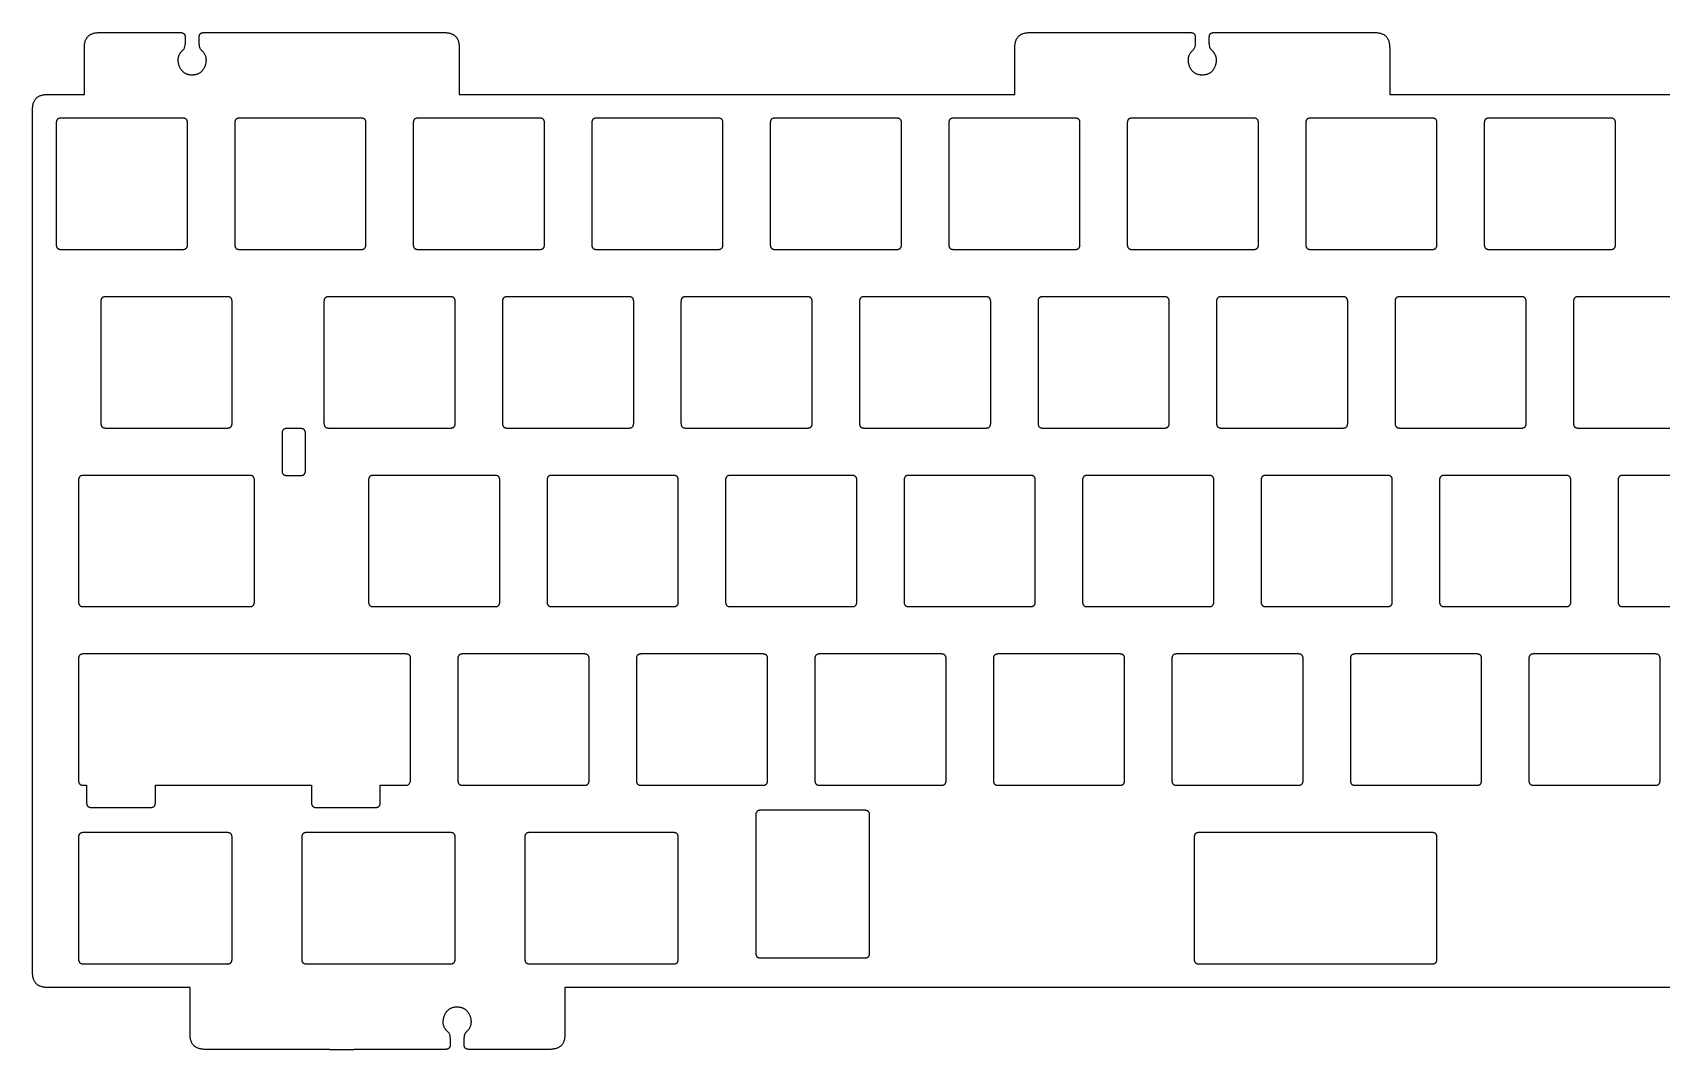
# Model space of a CAD drawing. Header units: millimetres. Extents: x 15 to 363, y 13 to 121.
# Drawn here: x 14.9 to 188.7, y 12.8 to 121.2 of the extents above; entities that cross this region are included whole.
import ezdxf

# ---------------------------------------------------------------- set-up
doc = ezdxf.new("R2010")
doc.units = ezdxf.units.MM
doc.layers.add('默认', color=7, linetype='Continuous', true_color=0x000000)

msp = doc.modelspace()

# ---------------------------------------------------------------- linework, layer by layer
at = {"layer": '默认', "color": 85, "true_color": 0x58ba48}
for p, q in [((20.42, 114.61, 1.5), (20.42, 119.61, 1.5)), ((60.42, 119.61, 1.5), (60.42, 114.61, 1.5)), ((119.72, 114.61, 1.5), (119.72, 119.61, 1.5)), ((159.72, 119.61, 1.5), (159.72, 114.61, 1.5)), ((16.49, 114.61, 1.5), (20.42, 114.61, 1.5)), ((60.42, 114.61, 1.5), (119.72, 114.61, 1.5)), ((159.72, 114.61, 1.5), (219.03, 114.61, 1.5)), ((91.57, 19.36, 1.5), (71.7, 19.36, 1.5)), ((71.7, 19.36, 1.5), (71.7, 14.36, 1.5)), ((104.71, 19.36, 1.5), (91.57, 19.36, 1.5)), ((191.68, 19.36, 1.5), (104.71, 19.36, 1.5))]:
    msp.add_line(p, q, dxfattribs=at)
at = {"layer": '默认', "color": 85, "true_color": 0x58ba48, "elevation": 1.5, "flags": 128}
for points in [[(42.92, 121.21), (45.52, 121.21)], [(126.12, 121.21), (128.72, 121.21)], [(150.72, 121.21), (153.32, 121.21)], [(20.3, 40.93), (20.65, 40.93), (20.65, 39.08)], [(46.6, 12.76), (49.2, 12.76)]]:
    msp.add_lwpolyline(points, dxfattribs=at)
at = {"layer": '默认', "color": 85, "true_color": 0x58ba48}
for points, degree in [([(20.42, 119.61), (20.42, 121.21), (22.02, 121.21)], 2), ([(30.67, 121.21), (31.17, 121.21), (31.17, 120.71)], 2), ([(31.17, 120.71), (31.17, 120.54), (31.17, 120.37), (31.17, 120.21)], 3), ([(32.67, 120.71), (32.67, 121.21), (33.17, 121.21)], 2), ([(32.67, 120.21), (32.67, 120.37), (32.67, 120.54), (32.67, 120.71)], 3), ([(33.17, 121.21), (36.42, 121.21), (39.67, 121.21), (42.92, 121.21)], 3), ([(45.52, 121.21), (49.95, 121.21), (54.38, 121.21), (58.82, 121.21)], 3), ([(58.82, 121.21), (60.42, 121.21), (60.42, 119.61)], 2), ([(119.72, 119.61), (119.72, 121.21), (121.32, 121.21)], 2), ([(121.32, 121.21), (122.92, 121.21), (124.52, 121.21), (126.12, 121.21)], 3), ([(128.72, 121.21), (131.97, 121.21), (135.22, 121.21), (138.47, 121.21)], 3), ([(138.47, 121.21), (138.97, 121.21), (138.97, 120.71)], 2), ([(138.97, 120.71), (138.97, 120.54), (138.97, 120.37), (138.97, 120.21)], 3), ([(140.47, 120.71), (140.47, 121.21), (140.97, 121.21)], 2), ([(140.47, 120.21), (140.47, 120.37), (140.47, 120.54), (140.47, 120.71)], 3), ([(140.97, 121.21), (144.22, 121.21), (147.47, 121.21), (150.72, 121.21)], 3), ([(153.32, 121.21), (154.92, 121.21), (156.52, 121.21), (158.12, 121.21)], 3), ([(158.12, 121.21), (159.72, 121.21), (159.72, 119.61)], 2), ([(14.89, 113.01), (14.89, 114.61), (16.49, 114.61)], 2), ([(14.89, 20.96), (14.89, 51.64), (14.89, 82.32), (14.89, 113.01)], 3), ([(17.92, 112.08), (17.42, 112.08), (17.42, 111.58)], 2), ([(17.42, 111.58), (17.42, 105.08), (17.42, 98.58)], 2), ([(30.92, 112.08), (24.42, 112.08), (17.92, 112.08)], 2), ([(31.42, 111.58), (31.42, 112.08), (30.92, 112.08)], 2), ([(31.42, 98.58), (31.42, 105.08), (31.42, 111.58)], 2), ([(36.97, 112.08), (36.47, 112.08), (36.47, 111.58)], 2), ([(36.47, 111.58), (36.47, 105.08), (36.47, 98.58)], 2), ([(49.97, 112.08), (43.47, 112.08), (36.97, 112.08)], 2), ([(50.47, 111.58), (50.47, 112.08), (49.97, 112.08)], 2), ([(50.47, 98.58), (50.47, 105.08), (50.47, 111.58)], 2), ([(56.02, 112.08), (55.52, 112.08), (55.52, 111.58)], 2), ([(55.52, 111.58), (55.52, 105.08), (55.52, 98.58)], 2), ([(69.02, 112.08), (62.52, 112.08), (56.02, 112.08)], 2), ([(69.52, 111.58), (69.52, 112.08), (69.02, 112.08)], 2), ([(69.52, 98.58), (69.52, 105.08), (69.52, 111.58)], 2), ([(75.07, 112.08), (74.57, 112.08), (74.57, 111.58)], 2), ([(74.57, 111.58), (74.57, 105.08), (74.57, 98.58)], 2), ([(88.07, 112.08), (81.57, 112.08), (75.07, 112.08)], 2), ([(88.57, 111.58), (88.57, 112.08), (88.07, 112.08)], 2), ([(88.57, 98.58), (88.57, 105.08), (88.57, 111.58)], 2), ([(94.12, 112.08), (93.62, 112.08), (93.62, 111.58)], 2), ([(93.62, 111.58), (93.62, 105.08), (93.62, 98.58)], 2), ([(107.12, 112.08), (100.62, 112.08), (94.12, 112.08)], 2), ([(107.62, 111.58), (107.62, 112.08), (107.12, 112.08)], 2), ([(107.62, 98.58), (107.62, 105.08), (107.62, 111.58)], 2), ([(113.17, 112.08), (112.67, 112.08), (112.67, 111.58)], 2), ([(112.67, 111.58), (112.67, 105.08), (112.67, 98.58)], 2), ([(126.17, 112.08), (119.67, 112.08), (113.17, 112.08)], 2), ([(126.67, 111.58), (126.67, 112.08), (126.17, 112.08)], 2), ([(126.67, 98.58), (126.67, 105.08), (126.67, 111.58)], 2), ([(132.22, 112.08), (131.72, 112.08), (131.72, 111.58)], 2), ([(131.72, 111.58), (131.72, 105.08), (131.72, 98.58)], 2), ([(145.22, 112.08), (138.72, 112.08), (132.22, 112.08)], 2), ([(145.72, 111.58), (145.72, 112.08), (145.22, 112.08)], 2), ([(145.72, 98.58), (145.72, 105.08), (145.72, 111.58)], 2), ([(151.27, 112.08), (150.77, 112.08), (150.77, 111.58)], 2), ([(150.77, 111.58), (150.77, 105.08), (150.77, 98.58)], 2), ([(164.27, 112.08), (157.77, 112.08), (151.27, 112.08)], 2), ([(164.77, 111.58), (164.77, 112.08), (164.27, 112.08)], 2), ([(164.77, 98.58), (164.77, 105.08), (164.77, 111.58)], 2), ([(170.32, 112.08), (169.82, 112.08), (169.82, 111.58)], 2), ([(169.82, 111.58), (169.82, 105.08), (169.82, 98.58)], 2), ([(183.32, 112.08), (176.82, 112.08), (170.32, 112.08)], 2), ([(183.82, 111.58), (183.82, 112.08), (183.32, 112.08)], 2), ([(183.82, 98.58), (183.82, 105.08), (183.82, 111.58)], 2), ([(17.42, 98.58), (17.42, 98.08), (17.92, 98.08)], 2), ([(17.92, 98.08), (24.42, 98.08), (30.92, 98.08)], 2), ([(30.92, 98.08), (31.42, 98.08), (31.42, 98.58)], 2), ([(36.47, 98.58), (36.47, 98.08), (36.97, 98.08)], 2), ([(36.97, 98.08), (43.47, 98.08), (49.97, 98.08)], 2), ([(49.97, 98.08), (50.47, 98.08), (50.47, 98.58)], 2), ([(55.52, 98.58), (55.52, 98.08), (56.02, 98.08)], 2), ([(56.02, 98.08), (62.52, 98.08), (69.02, 98.08)], 2), ([(69.02, 98.08), (69.52, 98.08), (69.52, 98.58)], 2), ([(74.57, 98.58), (74.57, 98.08), (75.07, 98.08)], 2), ([(75.07, 98.08), (81.57, 98.08), (88.07, 98.08)], 2), ([(88.07, 98.08), (88.57, 98.08), (88.57, 98.58)], 2), ([(93.62, 98.58), (93.62, 98.08), (94.12, 98.08)], 2), ([(94.12, 98.08), (100.62, 98.08), (107.12, 98.08)], 2), ([(107.12, 98.08), (107.62, 98.08), (107.62, 98.58)], 2), ([(112.67, 98.58), (112.67, 98.08), (113.17, 98.08)], 2), ([(113.17, 98.08), (119.67, 98.08), (126.17, 98.08)], 2), ([(126.17, 98.08), (126.67, 98.08), (126.67, 98.58)], 2), ([(131.72, 98.58), (131.72, 98.08), (132.22, 98.08)], 2), ([(132.22, 98.08), (138.72, 98.08), (145.22, 98.08)], 2), ([(145.22, 98.08), (145.72, 98.08), (145.72, 98.58)], 2), ([(150.77, 98.58), (150.77, 98.08), (151.27, 98.08)], 2), ([(151.27, 98.08), (157.77, 98.08), (164.27, 98.08)], 2), ([(164.27, 98.08), (164.77, 98.08), (164.77, 98.58)], 2), ([(169.82, 98.58), (169.82, 98.08), (170.32, 98.08)], 2), ([(170.32, 98.08), (176.82, 98.08), (183.32, 98.08)], 2), ([(183.32, 98.08), (183.82, 98.08), (183.82, 98.58)], 2), ([(22.68, 93.03), (22.18, 93.03), (22.18, 92.53)], 2), ([(22.18, 92.53), (22.18, 86.03), (22.18, 79.53)], 2), ([(35.68, 93.03), (29.18, 93.03), (22.68, 93.03)], 2), ([(36.18, 92.53), (36.18, 93.03), (35.68, 93.03)], 2), ([(36.18, 79.53), (36.18, 86.03), (36.18, 92.53)], 2), ([(46.49, 93.03), (45.99, 93.03), (45.99, 92.53)], 2), ([(45.99, 92.53), (45.99, 86.03), (45.99, 79.53)], 2), ([(59.49, 93.03), (52.99, 93.03), (46.49, 93.03)], 2), ([(59.99, 92.53), (59.99, 93.03), (59.49, 93.03)], 2), ([(59.99, 79.53), (59.99, 86.03), (59.99, 92.53)], 2), ([(65.54, 93.03), (65.04, 93.03), (65.04, 92.53)], 2), ([(65.04, 92.53), (65.04, 86.03), (65.04, 79.53)], 2), ([(78.54, 93.03), (72.04, 93.03), (65.54, 93.03)], 2), ([(79.04, 92.53), (79.04, 93.03), (78.54, 93.03)], 2), ([(79.04, 79.53), (79.04, 86.03), (79.04, 92.53)], 2), ([(84.59, 93.03), (84.09, 93.03), (84.09, 92.53)], 2), ([(84.09, 92.53), (84.09, 86.03), (84.09, 79.53)], 2), ([(97.59, 93.03), (91.09, 93.03), (84.59, 93.03)], 2), ([(98.09, 92.53), (98.09, 93.03), (97.59, 93.03)], 2), ([(98.09, 79.53), (98.09, 86.03), (98.09, 92.53)], 2), ([(103.64, 93.03), (103.14, 93.03), (103.14, 92.53)], 2), ([(103.14, 92.53), (103.14, 86.03), (103.14, 79.53)], 2), ([(116.64, 93.03), (110.14, 93.03), (103.64, 93.03)], 2), ([(117.14, 92.53), (117.14, 93.03), (116.64, 93.03)], 2), ([(117.14, 79.53), (117.14, 86.03), (117.14, 92.53)], 2), ([(122.69, 93.03), (122.19, 93.03), (122.19, 92.53)], 2), ([(122.19, 92.53), (122.19, 86.03), (122.19, 79.53)], 2), ([(135.69, 93.03), (129.19, 93.03), (122.69, 93.03)], 2), ([(136.19, 92.53), (136.19, 93.03), (135.69, 93.03)], 2), ([(136.19, 79.53), (136.19, 86.03), (136.19, 92.53)], 2), ([(141.74, 93.03), (141.24, 93.03), (141.24, 92.53)], 2), ([(141.24, 92.53), (141.24, 86.03), (141.24, 79.53)], 2), ([(154.74, 93.03), (148.24, 93.03), (141.74, 93.03)], 2), ([(155.24, 92.53), (155.24, 93.03), (154.74, 93.03)], 2), ([(155.24, 79.53), (155.24, 86.03), (155.24, 92.53)], 2), ([(160.79, 93.03), (160.29, 93.03), (160.29, 92.53)], 2), ([(160.29, 92.53), (160.29, 86.03), (160.29, 79.53)], 2), ([(173.79, 93.03), (167.29, 93.03), (160.79, 93.03)], 2), ([(174.29, 92.53), (174.29, 93.03), (173.79, 93.03)], 2), ([(174.29, 79.53), (174.29, 86.03), (174.29, 92.53)], 2), ([(179.84, 93.03), (179.34, 93.03), (179.34, 92.53)], 2), ([(179.34, 92.53), (179.34, 86.03), (179.34, 79.53)], 2), ([(192.84, 93.03), (186.34, 93.03), (179.84, 93.03)], 2), ([(22.18, 79.53), (22.18, 79.03), (22.68, 79.03)], 2), ([(22.68, 79.03), (29.18, 79.03), (35.68, 79.03)], 2), ([(35.68, 79.03), (36.18, 79.03), (36.18, 79.53)], 2), ([(42.01, 78.97), (41.51, 78.97), (41.51, 78.47)], 2), ([(41.51, 78.47), (41.51, 76.47), (41.51, 74.47)], 2), ([(43.51, 78.97), (42.76, 78.97), (42.01, 78.97)], 2), ([(44.01, 78.47), (44.01, 78.97), (43.51, 78.97)], 2), ([(44.01, 74.47), (44.01, 76.47), (44.01, 78.47)], 2), ([(45.99, 79.53), (45.99, 79.03), (46.49, 79.03)], 2), ([(46.49, 79.03), (52.99, 79.03), (59.49, 79.03)], 2), ([(59.49, 79.03), (59.99, 79.03), (59.99, 79.53)], 2), ([(65.04, 79.53), (65.04, 79.03), (65.54, 79.03)], 2), ([(65.54, 79.03), (72.04, 79.03), (78.54, 79.03)], 2), ([(78.54, 79.03), (79.04, 79.03), (79.04, 79.53)], 2), ([(84.09, 79.53), (84.09, 79.03), (84.59, 79.03)], 2), ([(84.59, 79.03), (91.09, 79.03), (97.59, 79.03)], 2), ([(97.59, 79.03), (98.09, 79.03), (98.09, 79.53)], 2), ([(103.14, 79.53), (103.14, 79.03), (103.64, 79.03)], 2), ([(103.64, 79.03), (110.14, 79.03), (116.64, 79.03)], 2), ([(116.64, 79.03), (117.14, 79.03), (117.14, 79.53)], 2), ([(122.19, 79.53), (122.19, 79.03), (122.69, 79.03)], 2), ([(122.69, 79.03), (129.19, 79.03), (135.69, 79.03)], 2), ([(135.69, 79.03), (136.19, 79.03), (136.19, 79.53)], 2), ([(141.24, 79.53), (141.24, 79.03), (141.74, 79.03)], 2), ([(141.74, 79.03), (148.24, 79.03), (154.74, 79.03)], 2), ([(154.74, 79.03), (155.24, 79.03), (155.24, 79.53)], 2), ([(160.29, 79.53), (160.29, 79.03), (160.79, 79.03)], 2), ([(160.79, 79.03), (167.29, 79.03), (173.79, 79.03)], 2), ([(173.79, 79.03), (174.29, 79.03), (174.29, 79.53)], 2), ([(179.34, 79.53), (179.34, 79.03), (179.84, 79.03)], 2), ([(179.84, 79.03), (186.34, 79.03), (192.84, 79.03)], 2), ([(20.3, 73.98), (19.8, 73.98), (19.8, 73.48)], 2), ([(19.8, 73.48), (19.8, 66.98), (19.8, 60.48)], 2), ([(38.06, 73.98), (29.18, 73.98), (20.3, 73.98)], 2), ([(38.56, 73.48), (38.56, 73.98), (38.06, 73.98)], 2), ([(38.56, 60.48), (38.56, 66.98), (38.56, 73.48)], 2), ([(41.51, 74.47), (41.51, 73.97), (42.01, 73.97)], 2), ([(42.01, 73.97), (42.76, 73.97), (43.51, 73.97)], 2), ([(43.51, 73.97), (44.01, 73.97), (44.01, 74.47)], 2), ([(51.25, 73.98), (50.75, 73.98), (50.75, 73.48)], 2), ([(50.75, 73.48), (50.75, 66.98), (50.75, 60.48)], 2), ([(64.25, 73.98), (57.75, 73.98), (51.25, 73.98)], 2), ([(64.75, 73.48), (64.75, 73.98), (64.25, 73.98)], 2), ([(64.75, 60.48), (64.75, 66.98), (64.75, 73.48)], 2), ([(70.3, 73.98), (69.8, 73.98), (69.8, 73.48)], 2), ([(69.8, 73.48), (69.8, 66.98), (69.8, 60.48)], 2), ([(83.3, 73.98), (76.8, 73.98), (70.3, 73.98)], 2), ([(83.8, 73.48), (83.8, 73.98), (83.3, 73.98)], 2), ([(83.8, 60.48), (83.8, 66.98), (83.8, 73.48)], 2), ([(89.35, 73.98), (88.85, 73.98), (88.85, 73.48)], 2), ([(88.85, 73.48), (88.85, 66.98), (88.85, 60.48)], 2), ([(102.35, 73.98), (95.85, 73.98), (89.35, 73.98)], 2), ([(102.85, 73.48), (102.85, 73.98), (102.35, 73.98)], 2), ([(102.85, 60.48), (102.85, 66.98), (102.85, 73.48)], 2), ([(108.4, 73.98), (107.9, 73.98), (107.9, 73.48)], 2), ([(107.9, 73.48), (107.9, 66.98), (107.9, 60.48)], 2), ([(121.4, 73.98), (114.9, 73.98), (108.4, 73.98)], 2), ([(121.9, 73.48), (121.9, 73.98), (121.4, 73.98)], 2), ([(121.9, 60.48), (121.9, 66.98), (121.9, 73.48)], 2), ([(127.45, 73.98), (126.95, 73.98), (126.95, 73.48)], 2), ([(126.95, 73.48), (126.95, 66.98), (126.95, 60.48)], 2), ([(140.45, 73.98), (133.95, 73.98), (127.45, 73.98)], 2), ([(140.95, 73.48), (140.95, 73.98), (140.45, 73.98)], 2), ([(140.95, 60.48), (140.95, 66.98), (140.95, 73.48)], 2), ([(146.5, 73.98), (146, 73.98), (146, 73.48)], 2), ([(146, 73.48), (146, 66.98), (146, 60.48)], 2), ([(159.5, 73.98), (153, 73.98), (146.5, 73.98)], 2), ([(160, 73.48), (160, 73.98), (159.5, 73.98)], 2), ([(160, 60.48), (160, 66.98), (160, 73.48)], 2), ([(165.55, 73.98), (165.05, 73.98), (165.05, 73.48)], 2), ([(165.05, 73.48), (165.05, 66.98), (165.05, 60.48)], 2), ([(178.55, 73.98), (172.05, 73.98), (165.55, 73.98)], 2), ([(179.05, 73.48), (179.05, 73.98), (178.55, 73.98)], 2), ([(179.05, 60.48), (179.05, 66.98), (179.05, 73.48)], 2), ([(184.6, 73.98), (184.1, 73.98), (184.1, 73.48)], 2), ([(184.1, 73.48), (184.1, 66.98), (184.1, 60.48)], 2), ([(197.6, 73.98), (191.1, 73.98), (184.6, 73.98)], 2), ([(19.8, 60.48), (19.8, 59.98), (20.3, 59.98)], 2), ([(20.3, 59.98), (29.18, 59.98), (38.06, 59.98)], 2), ([(38.06, 59.98), (38.56, 59.98), (38.56, 60.48)], 2), ([(50.75, 60.48), (50.75, 59.98), (51.25, 59.98)], 2), ([(51.25, 59.98), (57.75, 59.98), (64.25, 59.98)], 2), ([(64.25, 59.98), (64.75, 59.98), (64.75, 60.48)], 2), ([(69.8, 60.48), (69.8, 59.98), (70.3, 59.98)], 2), ([(70.3, 59.98), (76.8, 59.98), (83.3, 59.98)], 2), ([(83.3, 59.98), (83.8, 59.98), (83.8, 60.48)], 2), ([(88.85, 60.48), (88.85, 59.98), (89.35, 59.98)], 2), ([(89.35, 59.98), (95.85, 59.98), (102.35, 59.98)], 2), ([(102.35, 59.98), (102.85, 59.98), (102.85, 60.48)], 2), ([(107.9, 60.48), (107.9, 59.98), (108.4, 59.98)], 2), ([(108.4, 59.98), (114.9, 59.98), (121.4, 59.98)], 2), ([(121.4, 59.98), (121.9, 59.98), (121.9, 60.48)], 2), ([(126.95, 60.48), (126.95, 59.98), (127.45, 59.98)], 2), ([(127.45, 59.98), (133.95, 59.98), (140.45, 59.98)], 2), ([(140.45, 59.98), (140.95, 59.98), (140.95, 60.48)], 2), ([(146, 60.48), (146, 59.98), (146.5, 59.98)], 2), ([(146.5, 59.98), (153, 59.98), (159.5, 59.98)], 2), ([(159.5, 59.98), (160, 59.98), (160, 60.48)], 2), ([(165.05, 60.48), (165.05, 59.98), (165.55, 59.98)], 2), ([(165.55, 59.98), (172.05, 59.98), (178.55, 59.98)], 2), ([(178.55, 59.98), (179.05, 59.98), (179.05, 60.48)], 2), ([(184.1, 60.48), (184.1, 59.98), (184.6, 59.98)], 2), ([(184.6, 59.98), (191.1, 59.98), (197.6, 59.98)], 2), ([(20.3, 54.93), (19.8, 54.93), (19.8, 54.43)], 2), ([(19.8, 54.43), (19.8, 50.1), (19.8, 45.76), (19.8, 41.43)], 3), ([(54.73, 54.93), (42.46, 54.93), (30.98, 54.93), (20.3, 54.93)], 3), ([(55.23, 54.43), (55.23, 54.93), (54.73, 54.93)], 2), ([(55.23, 41.43), (55.23, 45.76), (55.23, 50.1), (55.23, 54.43)], 3), ([(60.78, 54.93), (60.28, 54.93), (60.28, 54.43)], 2), ([(60.28, 54.43), (60.28, 47.93), (60.28, 41.43)], 2), ([(73.78, 54.93), (67.28, 54.93), (60.78, 54.93)], 2), ([(74.28, 54.43), (74.28, 54.93), (73.78, 54.93)], 2), ([(74.28, 41.43), (74.28, 47.93), (74.28, 54.43)], 2), ([(79.83, 54.93), (79.33, 54.93), (79.33, 54.43)], 2), ([(79.33, 54.43), (79.33, 47.93), (79.33, 41.43)], 2), ([(92.83, 54.93), (86.33, 54.93), (79.83, 54.93)], 2), ([(93.33, 54.43), (93.33, 54.93), (92.83, 54.93)], 2), ([(93.33, 41.43), (93.33, 47.93), (93.33, 54.43)], 2), ([(98.88, 54.93), (98.38, 54.93), (98.38, 54.43)], 2), ([(98.38, 54.43), (98.38, 47.93), (98.38, 41.43)], 2), ([(111.88, 54.93), (105.38, 54.93), (98.88, 54.93)], 2), ([(112.38, 54.43), (112.38, 54.93), (111.88, 54.93)], 2), ([(112.38, 41.43), (112.38, 47.93), (112.38, 54.43)], 2), ([(117.93, 54.93), (117.43, 54.93), (117.43, 54.43)], 2), ([(117.43, 54.43), (117.43, 47.93), (117.43, 41.43)], 2), ([(130.93, 54.93), (124.43, 54.93), (117.93, 54.93)], 2), ([(131.43, 54.43), (131.43, 54.93), (130.93, 54.93)], 2), ([(131.43, 41.43), (131.43, 47.93), (131.43, 54.43)], 2), ([(136.98, 54.93), (136.48, 54.93), (136.48, 54.43)], 2), ([(136.48, 54.43), (136.48, 47.93), (136.48, 41.43)], 2), ([(149.98, 54.93), (143.48, 54.93), (136.98, 54.93)], 2), ([(150.48, 54.43), (150.48, 54.93), (149.98, 54.93)], 2), ([(150.48, 41.43), (150.48, 47.93), (150.48, 54.43)], 2), ([(156.03, 54.93), (155.53, 54.93), (155.53, 54.43)], 2), ([(155.53, 54.43), (155.53, 47.93), (155.53, 41.43)], 2), ([(169.03, 54.93), (162.53, 54.93), (156.03, 54.93)], 2), ([(169.53, 54.43), (169.53, 54.93), (169.03, 54.93)], 2), ([(169.53, 41.43), (169.53, 47.93), (169.53, 54.43)], 2), ([(175.08, 54.93), (174.58, 54.93), (174.58, 54.43)], 2), ([(174.58, 54.43), (174.58, 47.93), (174.58, 41.43)], 2), ([(188.08, 54.93), (181.58, 54.93), (175.08, 54.93)], 2), ([(188.58, 54.43), (188.58, 54.93), (188.08, 54.93)], 2), ([(188.58, 41.43), (188.58, 47.93), (188.58, 54.43)], 2), ([(19.8, 41.43), (19.8, 40.93), (20.3, 40.93)], 2), ([(28, 39.08), (28, 39.7), (28, 40.31), (28, 40.93)], 3), ([(28, 40.93), (33.36, 40.93), (38.91, 40.93), (44.65, 40.93)], 3), ([(44.65, 40.93), (44.65, 40.31), (44.65, 39.7), (44.65, 39.08)], 3), ([(52, 39.08), (52, 39.7), (52, 40.31), (52, 40.93)], 3), ([(60.28, 41.43), (60.28, 40.93), (60.78, 40.93)], 2), ([(60.78, 40.93), (67.28, 40.93), (73.78, 40.93)], 2), ([(73.78, 40.93), (74.28, 40.93), (74.28, 41.43)], 2), ([(79.33, 41.43), (79.33, 40.93), (79.83, 40.93)], 2), ([(79.83, 40.93), (86.33, 40.93), (92.83, 40.93)], 2), ([(92.83, 40.93), (93.33, 40.93), (93.33, 41.43)], 2), ([(98.38, 41.43), (98.38, 40.93), (98.88, 40.93)], 2), ([(98.88, 40.93), (105.38, 40.93), (111.88, 40.93)], 2), ([(111.88, 40.93), (112.38, 40.93), (112.38, 41.43)], 2), ([(117.43, 41.43), (117.43, 40.93), (117.93, 40.93)], 2), ([(117.93, 40.93), (124.43, 40.93), (130.93, 40.93)], 2), ([(130.93, 40.93), (131.43, 40.93), (131.43, 41.43)], 2), ([(136.48, 41.43), (136.48, 40.93), (136.98, 40.93)], 2), ([(136.98, 40.93), (143.48, 40.93), (149.98, 40.93)], 2), ([(149.98, 40.93), (150.48, 40.93), (150.48, 41.43)], 2), ([(155.53, 41.43), (155.53, 40.93), (156.03, 40.93)], 2), ([(156.03, 40.93), (162.53, 40.93), (169.03, 40.93)], 2), ([(169.03, 40.93), (169.53, 40.93), (169.53, 41.43)], 2), ([(174.58, 41.43), (174.58, 40.93), (175.08, 40.93)], 2), ([(175.08, 40.93), (181.58, 40.93), (188.08, 40.93)], 2), ([(188.08, 40.93), (188.58, 40.93), (188.58, 41.43)], 2), ([(20.65, 39.08), (20.65, 38.56), (21.17, 38.56)], 2), ([(21.17, 38.56), (23.27, 38.56), (25.37, 38.56), (27.47, 38.56)], 3), ([(27.47, 38.56), (28, 38.56), (28, 39.08)], 2), ([(44.65, 39.08), (44.65, 38.56), (45.17, 38.56)], 2), ([(45.17, 38.56), (47.27, 38.56), (49.37, 38.56), (51.47, 38.56)], 3), ([(51.47, 38.56), (52, 38.56), (52, 39.08)], 2), ([(92.59, 38.26), (92.07, 38.26), (92.07, 37.73)], 2), ([(103.69, 38.26), (98.14, 38.26), (92.59, 38.26)], 2), ([(104.22, 37.73), (104.22, 38.26), (103.69, 38.26)], 2), ([(92.07, 37.73), (92.07, 30.38), (92.07, 23.03)], 2), ([(104.22, 23.03), (104.22, 30.38), (104.22, 37.73)], 2), ([(20.3, 35.88), (19.8, 35.88), (19.8, 35.38)], 2), ([(19.8, 35.38), (19.8, 28.88), (19.8, 22.38)], 2), ([(35.68, 35.88), (27.99, 35.88), (20.3, 35.88)], 2), ([(36.18, 35.38), (36.18, 35.88), (35.68, 35.88)], 2), ([(36.18, 22.38), (36.18, 28.88), (36.18, 35.38)], 2), ([(44.11, 35.88), (43.61, 35.88), (43.61, 35.38)], 2), ([(43.61, 35.38), (43.61, 28.88), (43.61, 22.38)], 2), ([(59.49, 35.88), (51.8, 35.88), (44.11, 35.88)], 2), ([(59.99, 35.38), (59.99, 35.88), (59.49, 35.88)], 2), ([(59.99, 22.38), (59.99, 28.88), (59.99, 35.38)], 2), ([(67.92, 35.88), (67.42, 35.88), (67.42, 35.38)], 2), ([(67.42, 35.38), (67.42, 28.88), (67.42, 22.38)], 2), ([(83.3, 35.88), (75.61, 35.88), (67.92, 35.88)], 2), ([(83.8, 35.38), (83.8, 35.88), (83.3, 35.88)], 2), ([(83.8, 22.38), (83.8, 28.88), (83.8, 35.38)], 2), ([(139.36, 35.88), (138.86, 35.88), (138.86, 35.38)], 2), ([(138.86, 35.38), (138.86, 28.88), (138.86, 22.38)], 2), ([(164.26, 35.88), (151.81, 35.88), (139.36, 35.88)], 2), ([(164.76, 35.38), (164.76, 35.88), (164.26, 35.88)], 2), ([(164.76, 22.38), (164.76, 28.88), (164.76, 35.38)], 2), ([(92.07, 23.03), (92.07, 22.51), (92.59, 22.51)], 2), ([(103.69, 22.51), (104.22, 22.51), (104.22, 23.03)], 2), ([(16.49, 19.36), (14.89, 19.36), (14.89, 20.96)], 2), ([(19.8, 22.38), (19.8, 21.88), (20.3, 21.88)], 2), ([(20.3, 21.88), (27.99, 21.88), (35.68, 21.88)], 2), ([(35.68, 21.88), (36.18, 21.88), (36.18, 22.38)], 2), ([(43.61, 22.38), (43.61, 21.88), (44.11, 21.88)], 2), ([(44.11, 21.88), (51.8, 21.88), (59.49, 21.88)], 2), ([(59.49, 21.88), (59.99, 21.88), (59.99, 22.38)], 2), ([(67.42, 22.38), (67.42, 21.88), (67.92, 21.88)], 2), ([(67.92, 21.88), (75.61, 21.88), (83.3, 21.88)], 2), ([(83.3, 21.88), (83.8, 21.88), (83.8, 22.38)], 2), ([(92.59, 22.51), (98.14, 22.51), (103.69, 22.51)], 2), ([(138.86, 22.38), (138.86, 21.88), (139.36, 21.88)], 2), ([(139.36, 21.88), (151.81, 21.88), (164.26, 21.88)], 2), ([(164.26, 21.88), (164.76, 21.88), (164.76, 22.38)], 2), ([(31.7, 19.36), (26.63, 19.36), (21.56, 19.36), (16.49, 19.36)], 3), ([(31.7, 14.36), (31.7, 15.71), (31.7, 17.38), (31.7, 19.36)], 3), ([(33.3, 12.76), (31.7, 12.76), (31.7, 14.36)], 2), ([(71.7, 14.36), (71.7, 12.76), (70.1, 12.76)], 2), ([(46.6, 12.76), (42.16, 12.76), (37.73, 12.76), (33.3, 12.76)], 3), ([(58.95, 12.76), (55.7, 12.76), (52.45, 12.76), (49.2, 12.76)], 3), ([(59.45, 13.26), (59.45, 12.76), (58.95, 12.76)], 2), ([(59.45, 13.76), (59.45, 13.59), (59.45, 13.42), (59.45, 13.26)], 3), ([(60.95, 13.26), (60.95, 13.42), (60.95, 13.59), (60.95, 13.76)], 3), ([(61.45, 12.76), (60.95, 12.76), (60.95, 13.26)], 2), ([(70.1, 12.76), (67.21, 12.76), (64.33, 12.76), (61.45, 12.76)], 3)]:
    msp.add_open_spline(points, degree=degree, dxfattribs=at)
for points, degree, knots in [([(22.02, 121.21), (22.48, 121.21), (23.03, 121.21), (23.67, 121.21), (26, 121.21), (28.33, 121.21), (30.67, 121.21)], 3, [1964.813105, 1964.813105, 1964.813105, 1964.813105, 1966.463105, 1966.463105, 1966.463105, 1973.463105, 1973.463105, 1973.463105, 1973.463105]), ([(31.17, 120.21), (31.17, 120.09), (31.16, 119.97), (31.14, 119.86), (31.12, 119.68), (31.07, 119.46), (30.95, 119.35)], 3, [1974.963105, 1974.963105, 1974.963105, 1974.963105, 1975.479659, 1975.479659, 1975.479659, 1976.314662, 1976.314662, 1976.314662, 1976.314662]), ([(32.87, 119.36), (32.78, 119.44), (32.72, 119.6), (32.7, 119.73), (32.68, 119.89), (32.67, 120.05), (32.67, 120.21)], 3, [1984.730458, 1984.730458, 1984.730458, 1984.730458, 1985.427433, 1985.427433, 1985.427433, 1986.207584, 1986.207584, 1986.207584, 1986.207584]), ([(138.97, 120.21), (138.97, 120.09), (138.97, 119.97), (138.95, 119.86), (138.93, 119.68), (138.88, 119.46), (138.76, 119.35)], 3, [2067.634132, 2067.634132, 2067.634132, 2067.634132, 2068.150686, 2068.150686, 2068.150686, 2068.985689, 2068.985689, 2068.985689, 2068.985689]), ([(140.68, 119.36), (140.59, 119.44), (140.53, 119.6), (140.51, 119.73), (140.49, 119.89), (140.47, 120.05), (140.47, 120.21)], 3, [2077.401486, 2077.401486, 2077.401486, 2077.401486, 2078.09846, 2078.09846, 2078.09846, 2078.878611, 2078.878611, 2078.878611, 2078.878611]), ([(30.95, 119.35), (30.14, 118.68), (30.51, 117.69), (30.87, 116.7), (31.92, 116.71), (32.97, 116.71), (33.33, 117.7), (33.68, 118.69), (32.87, 119.36)], 2, [1976.314662, 1976.314662, 1976.314662, 1978.418611, 1978.418611, 1980.52256, 1980.52256, 1982.626509, 1982.626509, 1984.730458, 1984.730458, 1984.730458]), ([(138.76, 119.35), (137.95, 118.68), (138.31, 117.69), (138.68, 116.7), (139.73, 116.71), (140.78, 116.71), (141.13, 117.7), (141.49, 118.69), (140.68, 119.36)], 2, [2068.985689, 2068.985689, 2068.985689, 2071.089638, 2071.089638, 2073.193587, 2073.193587, 2075.297537, 2075.297537, 2077.401486, 2077.401486, 2077.401486]), ([(52, 40.93), (52.16, 40.93), (52.32, 40.93), (52.48, 40.93), (52.63, 40.93), (52.78, 40.93), (52.93, 40.93), (53.09, 40.93), (53.25, 40.93), (53.41, 40.93), (53.49, 40.93), (53.57, 40.93), (53.65, 40.93), (53.72, 40.93), (53.79, 40.93), (53.86, 40.93), (53.94, 40.93), (54.03, 40.93), (54.11, 40.93), (54.19, 40.93), (54.27, 40.93), (54.35, 40.93), (54.42, 40.93), (54.5, 40.93), (54.58, 40.93), (54.65, 40.93), (54.71, 40.93), (54.78, 40.93), (54.84, 40.94), (54.9, 40.96), (54.96, 40.99), (55.02, 41.02), (55.07, 41.06), (55.11, 41.11), (55.18, 41.2), (55.23, 41.32), (55.23, 41.43)], 3, [-7876.507071, -7876.507071, -7876.507071, -7876.507071, -7876.023162, -7876.023162, -7876.023162, -7875.577242, -7875.577242, -7875.577242, -7875.091723, -7875.091723, -7875.091723, -7874.856621, -7874.856621, -7874.856621, -7874.6443, -7874.6443, -7874.6443, -7874.392642, -7874.392642, -7874.392642, -7874.157141, -7874.157141, -7874.157141, -7873.92132, -7873.92132, -7873.92132, -7873.726925, -7873.726925, -7873.726925, -7873.531242, -7873.531242, -7873.531242, -7873.336688, -7873.336688, -7873.336688, -7872.980992, -7872.980992, -7872.980992, -7872.980992]), ([(61.15, 14.6), (61.96, 15.27), (61.61, 16.26), (61.25, 17.25), (60.2, 17.26), (59.15, 17.26), (58.79, 16.27), (58.43, 15.28), (59.23, 14.61)], 2, [1787.724768, 1787.724768, 1787.724768, 1789.828717, 1789.828717, 1791.932666, 1791.932666, 1794.036615, 1794.036615, 1796.140565, 1796.140565, 1796.140565]), ([(59.23, 14.61), (59.36, 14.5), (59.41, 14.28), (59.43, 14.11), (59.44, 13.99), (59.45, 13.87), (59.45, 13.76)], 3, [1796.140565, 1796.140565, 1796.140565, 1796.140565, 1796.975567, 1796.975567, 1796.975567, 1797.492122, 1797.492122, 1797.492122, 1797.492122]), ([(60.95, 13.76), (60.95, 13.91), (60.96, 14.07), (60.99, 14.23), (61.01, 14.36), (61.06, 14.52), (61.15, 14.6)], 3, [1786.247642, 1786.247642, 1786.247642, 1786.247642, 1787.027793, 1787.027793, 1787.027793, 1787.724768, 1787.724768, 1787.724768, 1787.724768])]:
    msp.add_open_spline(points, degree=degree, knots=knots, dxfattribs=at)

doc.saveas('drawing.dxf')
